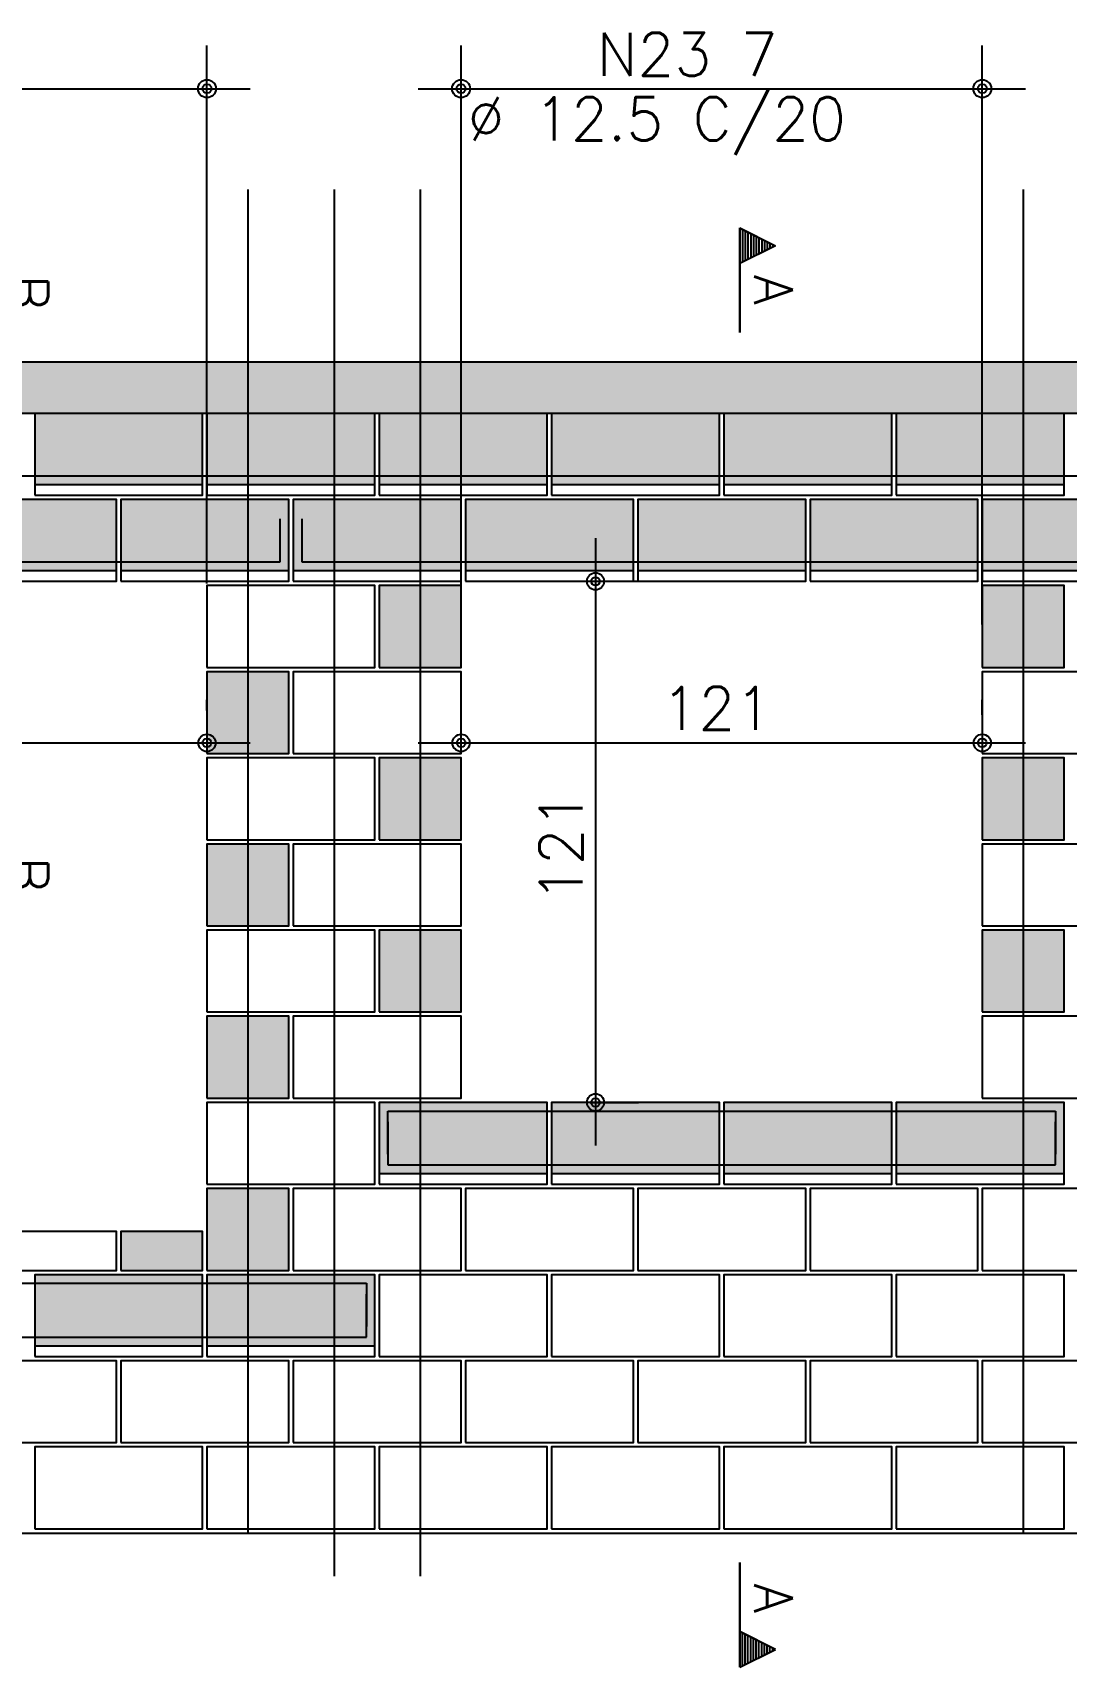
# Model space of a CAD drawing. Extents: x -1.9 to 86, y -1.6 to 60.9.
# Drawn here: x 21.34 to 26.14, y 31.49 to 39.08 of the extents above; entities that cross this region are included whole.
import ezdxf

# ---------------------------------------------------------------- set-up
doc = ezdxf.new("R2010")
doc.units = 0
doc.header["$MEASUREMENT"] = 0
for name, color, linetype in [('PENA_01', 1, 'CONTINUOUS'), ('PENA_02', 2, 'CONTINUOUS'), ('PENA_03', 3, 'CONTINUOUS'), ('PENA_05', 5, 'CONTINUOUS'), ('PENA_09', 254, 'CONTINUOUS'), ('PENA_11', 252, 'CONTINUOUS'), ('PENA_23', 50, 'CONTINUOUS')]:
    doc.layers.add(name, color=color, linetype=linetype)
doc.styles.get("Standard").update_dxf_attribs({"font": 'ROMANS.SHX'})

msp = doc.modelspace()

# ---------------------------------------------------------------- linework, layer by layer
at = {"layer": 'PENA_01', "linetype": 'Continuous'}
for p, q in [((22.151532, 36.520798), (22.151532, 39.018658)), ((23.331532, 36.330798), (23.331532, 39.018658)), ((25.751532, 36.330798), (25.751532, 39.018658)), ((19.131532, 38.818658), (22.351532, 38.818658)), ((23.131532, 38.818658), (25.951532, 38.818658)), ((21.351532, 36.980798), (22.131532, 36.980798)), ((22.151532, 36.980798), (22.931532, 36.980798)), ((22.951532, 36.980798), (23.731532, 36.980798)), ((23.751532, 36.980798), (24.531532, 36.980798)), ((24.551532, 36.980798), (25.331532, 36.980798)), ((25.351532, 36.980798), (26.131532, 36.980798)), ((23.955579, 36.730798), (23.955579, 33.910798)), ((20.951532, 36.580798), (21.731532, 36.580798)), ((21.751532, 36.580798), (22.531532, 36.580798)), ((22.551532, 36.580798), (23.331532, 36.580798)), ((23.351532, 36.580798), (24.131532, 36.580798)), ((23.941532, 36.530798), (24.155579, 36.530798)), ((24.151532, 36.580798), (24.931532, 36.580798)), ((24.951532, 36.580798), (25.731532, 36.580798)), ((25.751532, 36.580798), (26.531532, 36.580798)), ((22.151532, 35.930798), (22.151532, 35.980392)), ((23.331532, 35.930798), (23.331532, 35.980392)), ((25.751532, 35.910798), (25.751532, 35.980392)), ((19.131532, 35.780392), (22.351532, 35.780392)), ((23.131532, 35.780392), (25.951532, 35.780392)), ((23.931532, 34.110798), (24.155579, 34.110798)), ((22.951532, 33.780798), (23.731532, 33.780798)), ((23.751532, 33.780798), (24.531532, 33.780798)), ((24.551532, 33.780798), (25.331532, 33.780798)), ((25.351532, 33.780798), (26.131532, 33.780798)), ((21.351532, 32.980798), (22.131532, 32.980798)), ((22.151532, 32.980798), (22.931532, 32.980798))]:
    msp.add_line(p, q, dxfattribs=at)
at = {"layer": 'PENA_02', "linetype": 'Continuous'}
msp.add_line((6.551532, 32.110798), (54.831532, 32.110798), dxfattribs=at)
for points in [[(6.551532, 32.110798), (6.551532, 37.550798), (54.831532, 37.550798), (54.831532, 37.310798), (54.151532, 37.310798), (54.151532, 36.530798), (47.551532, 36.530798), (47.551532, 37.310798), (45.931532, 37.310798), (45.931532, 36.530798), (39.131532, 36.530798), (39.131532, 37.310798), (7.151532, 37.310798), (7.151532, 32.110798), (6.551532, 32.110798)], [(21.351532, 36.930798), (22.131532, 36.930798), (22.131532, 37.310798), (21.351532, 37.310798), (21.351532, 36.930798)], [(22.151532, 36.930798), (22.931532, 36.930798), (22.931532, 37.310798), (22.151532, 37.310798), (22.151532, 36.930798)], [(22.951532, 36.930798), (23.731532, 36.930798), (23.731532, 37.310798), (22.951532, 37.310798), (22.951532, 36.930798)], [(23.751532, 36.930798), (24.531532, 36.930798), (24.531532, 37.310798), (23.751532, 37.310798), (23.751532, 36.930798)], [(24.551532, 36.930798), (25.331532, 36.930798), (25.331532, 37.310798), (24.551532, 37.310798), (24.551532, 36.930798)], [(25.351532, 36.930798), (26.131532, 36.930798), (26.131532, 37.310798), (25.351532, 37.310798), (25.351532, 36.930798)], [(20.951532, 36.530798), (21.731532, 36.530798), (21.731532, 36.910798), (20.951532, 36.910798), (20.951532, 36.530798)], [(21.751532, 36.530798), (22.531532, 36.530798), (22.531532, 36.910798), (21.751532, 36.910798), (21.751532, 36.530798)], [(22.551532, 36.530798), (23.331532, 36.530798), (23.331532, 36.910798), (22.551532, 36.910798), (22.551532, 36.530798)], [(23.351532, 36.530798), (24.131532, 36.530798), (24.131532, 36.910798), (23.351532, 36.910798), (23.351532, 36.530798)], [(24.151532, 36.530798), (24.931532, 36.530798), (24.931532, 36.910798), (24.151532, 36.910798), (24.151532, 36.530798)], [(24.951532, 36.530798), (25.731532, 36.530798), (25.731532, 36.910798), (24.951532, 36.910798), (24.951532, 36.530798)], [(25.751532, 36.530798), (26.531532, 36.530798), (26.531532, 36.910798), (25.751532, 36.910798), (25.751532, 36.530798)], [(22.151532, 36.130798), (22.931532, 36.130798), (22.931532, 36.510798), (22.151532, 36.510798), (22.151532, 36.130798)], [(22.951532, 36.130798), (23.331532, 36.130798), (23.331532, 36.510798), (22.951532, 36.510798), (22.951532, 36.130798)], [(25.751532, 36.130798), (26.131532, 36.130798), (26.131532, 36.510798), (25.751532, 36.510798), (25.751532, 36.130798)], [(22.151532, 35.730798), (22.531532, 35.730798), (22.531532, 36.110798), (22.151532, 36.110798), (22.151532, 35.730798)], [(22.551532, 35.730798), (23.331532, 35.730798), (23.331532, 36.110798), (22.551532, 36.110798), (22.551532, 35.730798)], [(25.751532, 35.730798), (26.531532, 35.730798), (26.531532, 36.110798), (25.751532, 36.110798), (25.751532, 35.730798)], [(22.151532, 35.330798), (22.931532, 35.330798), (22.931532, 35.710798), (22.151532, 35.710798), (22.151532, 35.330798)], [(22.951532, 35.330798), (23.331532, 35.330798), (23.331532, 35.710798), (22.951532, 35.710798), (22.951532, 35.330798)], [(25.751532, 35.330798), (26.131532, 35.330798), (26.131532, 35.710798), (25.751532, 35.710798), (25.751532, 35.330798)], [(22.151532, 34.930798), (22.531532, 34.930798), (22.531532, 35.310798), (22.151532, 35.310798), (22.151532, 34.930798)], [(22.551532, 34.930798), (23.331532, 34.930798), (23.331532, 35.310798), (22.551532, 35.310798), (22.551532, 34.930798)], [(25.751532, 34.930798), (26.531532, 34.930798), (26.531532, 35.310798), (25.751532, 35.310798), (25.751532, 34.930798)], [(22.151532, 34.530798), (22.931532, 34.530798), (22.931532, 34.910798), (22.151532, 34.910798), (22.151532, 34.530798)], [(22.951532, 34.530798), (23.331532, 34.530798), (23.331532, 34.910798), (22.951532, 34.910798), (22.951532, 34.530798)], [(25.751532, 34.530798), (26.131532, 34.530798), (26.131532, 34.910798), (25.751532, 34.910798), (25.751532, 34.530798)], [(22.151532, 34.130798), (22.531532, 34.130798), (22.531532, 34.510798), (22.151532, 34.510798), (22.151532, 34.130798)], [(22.551532, 34.130798), (23.331532, 34.130798), (23.331532, 34.510798), (22.551532, 34.510798), (22.551532, 34.130798)], [(25.751532, 34.130798), (26.531532, 34.130798), (26.531532, 34.510798), (25.751532, 34.510798), (25.751532, 34.130798)], [(22.151532, 33.730798), (22.931532, 33.730798), (22.931532, 34.110798), (22.151532, 34.110798), (22.151532, 33.730798)], [(22.951532, 33.730798), (23.731532, 33.730798), (23.731532, 34.110798), (22.951532, 34.110798), (22.951532, 33.730798)], [(23.751532, 33.730798), (24.531532, 33.730798), (24.531532, 34.110798), (23.751532, 34.110798), (23.751532, 33.730798)], [(24.551532, 33.730798), (25.331532, 33.730798), (25.331532, 34.110798), (24.551532, 34.110798), (24.551532, 33.730798)], [(25.351532, 33.730798), (26.131532, 33.730798), (26.131532, 34.110798), (25.351532, 34.110798), (25.351532, 33.730798)], [(22.151532, 33.330798), (22.531532, 33.330798), (22.531532, 33.710798), (22.151532, 33.710798), (22.151532, 33.330798)], [(22.551532, 33.330798), (23.331532, 33.330798), (23.331532, 33.710798), (22.551532, 33.710798), (22.551532, 33.330798)], [(23.351532, 33.330798), (24.131532, 33.330798), (24.131532, 33.710798), (23.351532, 33.710798), (23.351532, 33.330798)], [(24.151532, 33.330798), (24.931532, 33.330798), (24.931532, 33.710798), (24.151532, 33.710798), (24.151532, 33.330798)], [(24.951532, 33.330798), (25.731532, 33.330798), (25.731532, 33.710798), (24.951532, 33.710798), (24.951532, 33.330798)], [(25.751532, 33.330798), (26.531532, 33.330798), (26.531532, 33.710798), (25.751532, 33.710798), (25.751532, 33.330798)], [(20.951532, 33.330798), (21.731532, 33.330798), (21.731532, 33.510798), (20.951532, 33.510798), (20.951532, 33.330798)], [(21.751532, 33.330798), (22.131532, 33.330798), (22.131532, 33.510798), (21.751532, 33.510798), (21.751532, 33.330798)], [(21.351532, 32.930798), (22.131532, 32.930798), (22.131532, 33.310798), (21.351532, 33.310798), (21.351532, 32.930798)], [(22.151532, 32.930798), (22.931532, 32.930798), (22.931532, 33.310798), (22.151532, 33.310798), (22.151532, 32.930798)], [(22.951532, 32.930798), (23.731532, 32.930798), (23.731532, 33.310798), (22.951532, 33.310798), (22.951532, 32.930798)], [(23.751532, 32.930798), (24.531532, 32.930798), (24.531532, 33.310798), (23.751532, 33.310798), (23.751532, 32.930798)], [(24.551532, 32.930798), (25.331532, 32.930798), (25.331532, 33.310798), (24.551532, 33.310798), (24.551532, 32.930798)], [(25.351532, 32.930798), (26.131532, 32.930798), (26.131532, 33.310798), (25.351532, 33.310798), (25.351532, 32.930798)], [(20.951532, 32.530798), (21.731532, 32.530798), (21.731532, 32.910798), (20.951532, 32.910798), (20.951532, 32.530798)], [(21.751532, 32.530798), (22.531532, 32.530798), (22.531532, 32.910798), (21.751532, 32.910798), (21.751532, 32.530798)], [(22.551532, 32.530798), (23.331532, 32.530798), (23.331532, 32.910798), (22.551532, 32.910798), (22.551532, 32.530798)], [(23.351532, 32.530798), (24.131532, 32.530798), (24.131532, 32.910798), (23.351532, 32.910798), (23.351532, 32.530798)], [(24.151532, 32.530798), (24.931532, 32.530798), (24.931532, 32.910798), (24.151532, 32.910798), (24.151532, 32.530798)], [(24.951532, 32.530798), (25.731532, 32.530798), (25.731532, 32.910798), (24.951532, 32.910798), (24.951532, 32.530798)], [(25.751532, 32.530798), (26.531532, 32.530798), (26.531532, 32.910798), (25.751532, 32.910798), (25.751532, 32.530798)], [(21.351532, 32.130798), (22.131532, 32.130798), (22.131532, 32.510798), (21.351532, 32.510798), (21.351532, 32.130798)], [(22.151532, 32.130798), (22.931532, 32.130798), (22.931532, 32.510798), (22.151532, 32.510798), (22.151532, 32.130798)], [(22.951532, 32.130798), (23.731532, 32.130798), (23.731532, 32.510798), (22.951532, 32.510798), (22.951532, 32.130798)], [(23.751532, 32.130798), (24.531532, 32.130798), (24.531532, 32.510798), (23.751532, 32.510798), (23.751532, 32.130798)], [(24.551532, 32.130798), (25.331532, 32.130798), (25.331532, 32.510798), (24.551532, 32.510798), (24.551532, 32.130798)], [(25.351532, 32.130798), (26.131532, 32.130798), (26.131532, 32.510798), (25.351532, 32.510798), (25.351532, 32.130798)]]:
    msp.add_lwpolyline(points, dxfattribs=at)
for centre, radius in [((22.151532, 38.818658), 0.041625), ((22.151532, 38.818658), 0.02075), ((23.331532, 38.818658), 0.041625), ((23.331532, 38.818658), 0.02075), ((25.751532, 38.818658), 0.041625), ((25.751532, 38.818658), 0.02075), ((23.955579, 36.530798), 0.04), ((23.955579, 36.530798), 0.02), ((22.151532, 35.780392), 0.04), ((22.151532, 35.780392), 0.02), ((23.331532, 35.780392), 0.04), ((23.331532, 35.780392), 0.02), ((25.751532, 35.780392), 0.04), ((25.751532, 35.780392), 0.02), ((23.955579, 34.110798), 0.04), ((23.955579, 34.110798), 0.02)]:
    msp.add_circle(centre, radius, dxfattribs=at)
at = {"layer": 'PENA_03', "linetype": 'Continuous'}
for p, q in [((24.624999, 37.685905), (24.624999, 38.172287)), ((24.624999, 38.172287), (24.790932, 38.089321)), ((24.625694, 38.171159), (24.789371, 38.089321)), ((24.625695, 38.171159), (24.625695, 38.007482)), ((24.637763, 38.165905), (24.637763, 38.012736)), ((24.650527, 38.159523), (24.650527, 38.019118)), ((24.663291, 38.153141), (24.663291, 38.0255)), ((24.676055, 38.146759), (24.676055, 38.031882)), ((24.688819, 38.140377), (24.688819, 38.038264)), ((24.701583, 38.133995), (24.701583, 38.044646)), ((24.714347, 38.127613), (24.714347, 38.051028)), ((24.727111, 38.121231), (24.727111, 38.05741)), ((24.739875, 38.114849), (24.739875, 38.063792)), ((24.752639, 38.108467), (24.752639, 38.070174)), ((24.790932, 38.089321), (24.625694, 38.006702)), ((24.789371, 38.089321), (24.625695, 38.007482)), ((24.765404, 38.102085), (24.765404, 38.076556)), ((24.778168, 38.095703), (24.778168, 38.082939)), ((24.625695, 38.006702), (24.625695, 37.685905)), ((23.741532, 36.530798), (23.741532, 36.530798)), ((22.151532, 36.320798), (22.151532, 36.320798)), ((23.331532, 36.130798), (23.331532, 36.130798)), ((25.751532, 36.130798), (25.751532, 36.130798)), ((22.151532, 35.730798), (22.151532, 35.730798)), ((23.331532, 35.730798), (23.331532, 35.730798)), ((25.751532, 35.710798), (25.751532, 35.710798)), ((23.731532, 34.110798), (23.731532, 34.110798)), ((24.624999, 31.973733), (24.624999, 31.487351)), ((24.625695, 31.652936), (24.625695, 31.973733)), ((24.790932, 31.570317), (24.625694, 31.652936)), ((24.625695, 31.488479), (24.625695, 31.652156)), ((24.789371, 31.570317), (24.625695, 31.652156)), ((24.637763, 31.493733), (24.637763, 31.646902)), ((24.650527, 31.500115), (24.650527, 31.64052)), ((24.663291, 31.506497), (24.663291, 31.634138)), ((24.676055, 31.512879), (24.676055, 31.627756)), ((24.688819, 31.519261), (24.688819, 31.621374)), ((24.701583, 31.525643), (24.701583, 31.614992)), ((24.714347, 31.532025), (24.714347, 31.60861)), ((24.727111, 31.538407), (24.727111, 31.602228)), ((24.739875, 31.544789), (24.739875, 31.595846)), ((24.752639, 31.551171), (24.752639, 31.589464)), ((24.765404, 31.557553), (24.765404, 31.583082)), ((24.624999, 31.487351), (24.790932, 31.570317)), ((24.625694, 31.488479), (24.789371, 31.570317)), ((24.778168, 31.563935), (24.778168, 31.576699))]:
    msp.add_line(p, q, dxfattribs=at)
at = {"layer": 'PENA_05', "linetype": 'Continuous'}
for p, q in [((6.951532, 37.020798), (23.541532, 37.020798)), ((22.741532, 37.020798), (39.531532, 37.020798)), ((22.491532, 36.620798), (22.491532, 36.820798)), ((22.591532, 36.820798), (22.591532, 36.620798)), ((19.391532, 36.620798), (22.491532, 36.620798)), ((22.591532, 36.620798), (26.491532, 36.620798)), ((22.991532, 33.870798), (22.991532, 34.070798)), ((22.991532, 34.070798), (26.091532, 34.070798)), ((22.991532, 34.020798), (22.991532, 33.820798)), ((26.091532, 34.070798), (26.091532, 33.870798)), ((26.091532, 33.820798), (26.091532, 34.020798)), ((22.991532, 33.820798), (26.091532, 33.820798)), ((19.091532, 33.270798), (22.891532, 33.270798)), ((22.891532, 33.270798), (22.891532, 33.070798)), ((22.891532, 33.020798), (22.891532, 33.220798)), ((19.091532, 33.020798), (22.891532, 33.020798))]:
    msp.add_line(p, q, dxfattribs=at)
for points in [[(22.341532, 38.350798), (22.341532, 32.110798)], [(22.741532, 38.350798), (22.741532, 31.910798)], [(23.141532, 38.350798), (23.141532, 31.910798)], [(25.941532, 38.350798), (25.941532, 32.110798)]]:
    msp.add_lwpolyline(points, dxfattribs=at)
at = {"layer": 'PENA_09', "linetype": 'Continuous'}
for points in [[(21.351532, 36.980798), (22.131532, 36.980798), (22.131532, 37.310798), (21.351532, 37.310798), (21.351532, 36.980798)], [(22.151532, 36.980798), (22.931532, 36.980798), (22.931532, 37.310798), (22.151532, 37.310798), (22.151532, 36.980798)], [(22.951532, 36.980798), (23.731532, 36.980798), (23.731532, 37.310798), (22.951532, 37.310798), (22.951532, 36.980798)], [(23.751532, 36.980798), (24.531532, 36.980798), (24.531532, 37.310798), (23.751532, 37.310798), (23.751532, 36.980798)], [(24.551532, 36.980798), (25.331532, 36.980798), (25.331532, 37.310798), (24.551532, 37.310798), (24.551532, 36.980798)], [(25.351532, 36.980798), (26.131532, 36.980798), (26.131532, 37.310798), (25.351532, 37.310798), (25.351532, 36.980798)], [(20.951532, 36.580798), (21.731532, 36.580798), (21.731532, 36.910798), (20.951532, 36.910798), (20.951532, 36.580798)], [(21.751532, 36.580798), (22.531532, 36.580798), (22.531532, 36.910798), (21.751532, 36.910798), (21.751532, 36.580798)], [(22.551532, 36.580798), (23.331532, 36.580798), (23.331532, 36.910798), (22.551532, 36.910798), (22.551532, 36.580798)], [(23.351532, 36.580798), (24.131532, 36.580798), (24.131532, 36.910798), (23.351532, 36.910798), (23.351532, 36.580798)], [(24.151532, 36.580798), (24.931532, 36.580798), (24.931532, 36.910798), (24.151532, 36.910798), (24.151532, 36.580798)], [(24.951532, 36.580798), (25.731532, 36.580798), (25.731532, 36.910798), (24.951532, 36.910798), (24.951532, 36.580798)], [(25.751532, 36.580798), (26.531532, 36.580798), (26.531532, 36.910798), (25.751532, 36.910798), (25.751532, 36.580798)], [(22.951532, 33.780798), (23.731532, 33.780798), (23.731532, 34.110798), (22.951532, 34.110798), (22.951532, 33.780798)], [(23.751532, 33.780798), (24.531532, 33.780798), (24.531532, 34.110798), (23.751532, 34.110798), (23.751532, 33.780798)], [(24.551532, 33.780798), (25.331532, 33.780798), (25.331532, 34.110798), (24.551532, 34.110798), (24.551532, 33.780798)], [(25.351532, 33.780798), (26.131532, 33.780798), (26.131532, 34.110798), (25.351532, 34.110798), (25.351532, 33.780798)], [(21.351532, 32.980798), (22.131532, 32.980798), (22.131532, 33.310798), (21.351532, 33.310798), (21.351532, 32.980798)], [(22.151532, 32.980798), (22.931532, 32.980798), (22.931532, 33.310798), (22.151532, 33.310798), (22.151532, 32.980798)]]:
    msp.add_lwpolyline(points, dxfattribs=at)
for points in [[(21.351532, 36.980798), (22.131532, 36.980798), (22.131532, 37.310798)], [(21.351532, 36.980798), (22.131532, 37.310798), (21.351532, 37.310798)], [(21.351532, 36.980798), (21.351532, 37.310798), (21.351532, 36.980798)], [(22.151532, 36.980798), (22.931532, 36.980798), (22.931532, 37.310798)], [(22.151532, 36.980798), (22.931532, 37.310798), (22.151532, 37.310798)], [(22.151532, 36.980798), (22.151532, 37.310798), (22.151532, 36.980798)], [(22.951532, 36.980798), (23.731532, 36.980798), (23.731532, 37.310798)], [(22.951532, 36.980798), (23.731532, 37.310798), (22.951532, 37.310798)], [(22.951532, 36.980798), (22.951532, 37.310798), (22.951532, 36.980798)], [(23.751532, 36.980798), (24.531532, 36.980798), (24.531532, 37.310798)], [(23.751532, 36.980798), (24.531532, 37.310798), (23.751532, 37.310798)], [(23.751532, 36.980798), (23.751532, 37.310798), (23.751532, 36.980798)], [(24.551532, 36.980798), (25.331532, 36.980798), (25.331532, 37.310798)], [(24.551532, 36.980798), (25.331532, 37.310798), (24.551532, 37.310798)], [(24.551532, 36.980798), (24.551532, 37.310798), (24.551532, 36.980798)], [(25.351532, 36.980798), (26.131532, 36.980798), (26.131532, 37.310798)], [(25.351532, 36.980798), (26.131532, 37.310798), (25.351532, 37.310798)], [(25.351532, 36.980798), (25.351532, 37.310798), (25.351532, 36.980798)], [(20.951532, 36.580798), (21.731532, 36.580798), (21.731532, 36.910798)], [(20.951532, 36.580798), (21.731532, 36.910798), (20.951532, 36.910798)], [(21.751532, 36.580798), (22.531532, 36.580798), (22.531532, 36.910798)], [(21.751532, 36.580798), (22.531532, 36.910798), (21.751532, 36.910798)], [(21.751532, 36.580798), (21.751532, 36.910798), (21.751532, 36.580798)], [(22.551532, 36.580798), (23.331532, 36.580798), (23.331532, 36.910798)], [(22.551532, 36.580798), (23.331532, 36.910798), (22.551532, 36.910798)], [(22.551532, 36.580798), (22.551532, 36.910798), (22.551532, 36.580798)], [(23.351532, 36.580798), (24.131532, 36.580798), (24.131532, 36.910798)], [(23.351532, 36.580798), (24.131532, 36.910798), (23.351532, 36.910798)], [(23.351532, 36.580798), (23.351532, 36.910798), (23.351532, 36.580798)], [(24.151532, 36.580798), (24.931532, 36.580798), (24.931532, 36.910798)], [(24.151532, 36.580798), (24.931532, 36.910798), (24.151532, 36.910798)], [(24.151532, 36.580798), (24.151532, 36.910798), (24.151532, 36.580798)], [(24.951532, 36.580798), (25.731532, 36.580798), (25.731532, 36.910798)], [(24.951532, 36.580798), (25.731532, 36.910798), (24.951532, 36.910798)], [(24.951532, 36.580798), (24.951532, 36.910798), (24.951532, 36.580798)], [(25.751532, 36.580798), (26.531532, 36.580798), (26.531532, 36.910798)], [(25.751532, 36.580798), (26.531532, 36.910798), (25.751532, 36.910798)], [(25.751532, 36.580798), (25.751532, 36.910798), (25.751532, 36.580798)], [(22.951532, 33.780798), (23.731532, 33.780798), (23.731532, 34.110798)], [(22.951532, 33.780798), (23.731532, 34.110798), (22.951532, 34.110798)], [(22.951532, 33.780798), (22.951532, 34.110798), (22.951532, 33.780798)], [(23.751532, 33.780798), (24.531532, 33.780798), (24.531532, 34.110798)], [(23.751532, 33.780798), (24.531532, 34.110798), (23.751532, 34.110798)], [(23.751532, 33.780798), (23.751532, 34.110798), (23.751532, 33.780798)], [(24.551532, 33.780798), (25.331532, 33.780798), (25.331532, 34.110798)], [(24.551532, 33.780798), (25.331532, 34.110798), (24.551532, 34.110798)], [(24.551532, 33.780798), (24.551532, 34.110798), (24.551532, 33.780798)], [(25.351532, 33.780798), (26.131532, 33.780798), (26.131532, 34.110798)], [(25.351532, 33.780798), (26.131532, 34.110798), (25.351532, 34.110798)], [(25.351532, 33.780798), (25.351532, 34.110798), (25.351532, 33.780798)], [(21.351532, 32.980798), (22.131532, 32.980798), (22.131532, 33.310798)], [(21.351532, 32.980798), (22.131532, 33.310798), (21.351532, 33.310798)], [(21.351532, 32.980798), (21.351532, 33.310798), (21.351532, 32.980798)], [(22.151532, 32.980798), (22.931532, 32.980798), (22.931532, 33.310798)], [(22.151532, 32.980798), (22.931532, 33.310798), (22.151532, 33.310798)], [(22.151532, 32.980798), (22.151532, 33.310798), (22.151532, 32.980798)]]:
    msp.add_solid(points, dxfattribs=at)
at = {"layer": 'PENA_11', "linetype": 'Continuous'}
for points in [[(7.151532, 37.310798), (6.551532, 37.550798), (54.831532, 37.550798)], [(7.151532, 37.310798), (54.831532, 37.550798), (39.131532, 37.310798)]]:
    msp.add_solid(points, dxfattribs=at)
at = {"layer": 'PENA_23', "linetype": 'Continuous'}
for points in [[(22.951532, 36.130798), (23.331532, 36.130798), (23.331532, 36.510798), (22.951532, 36.510798), (22.951532, 36.130798)], [(25.751532, 36.130798), (26.131532, 36.130798), (26.131532, 36.510798), (25.751532, 36.510798), (25.751532, 36.130798)], [(22.151532, 35.730798), (22.531532, 35.730798), (22.531532, 36.110798), (22.151532, 36.110798), (22.151532, 35.730798)], [(22.951532, 35.330798), (23.331532, 35.330798), (23.331532, 35.710798), (22.951532, 35.710798), (22.951532, 35.330798)], [(25.751532, 35.330798), (26.131532, 35.330798), (26.131532, 35.710798), (25.751532, 35.710798), (25.751532, 35.330798)], [(22.151532, 34.930798), (22.531532, 34.930798), (22.531532, 35.310798), (22.151532, 35.310798), (22.151532, 34.930798)], [(22.951532, 34.530798), (23.331532, 34.530798), (23.331532, 34.910798), (22.951532, 34.910798), (22.951532, 34.530798)], [(25.751532, 34.530798), (26.131532, 34.530798), (26.131532, 34.910798), (25.751532, 34.910798), (25.751532, 34.530798)], [(22.151532, 34.130798), (22.531532, 34.130798), (22.531532, 34.510798), (22.151532, 34.510798), (22.151532, 34.130798)], [(22.151532, 33.330798), (22.531532, 33.330798), (22.531532, 33.710798), (22.151532, 33.710798), (22.151532, 33.330798)], [(21.751532, 33.330798), (22.131532, 33.330798), (22.131532, 33.510798), (21.751532, 33.510798), (21.751532, 33.330798)]]:
    msp.add_lwpolyline(points, dxfattribs=at)
for points in [[(22.951532, 36.130798), (23.331532, 36.130798), (23.331532, 36.510798)], [(22.951532, 36.130798), (23.331532, 36.510798), (22.951532, 36.510798)], [(22.951532, 36.130798), (22.951532, 36.510798), (22.951532, 36.130798)], [(25.751532, 36.130798), (26.131532, 36.130798), (26.131532, 36.510798)], [(25.751532, 36.130798), (26.131532, 36.510798), (25.751532, 36.510798)], [(25.751532, 36.130798), (25.751532, 36.510798), (25.751532, 36.130798)], [(22.151532, 35.730798), (22.531532, 35.730798), (22.531532, 36.110798)], [(22.151532, 35.730798), (22.531532, 36.110798), (22.151532, 36.110798)], [(22.151532, 35.730798), (22.151532, 36.110798), (22.151532, 35.730798)], [(22.951532, 35.330798), (23.331532, 35.330798), (23.331532, 35.710798)], [(22.951532, 35.330798), (23.331532, 35.710798), (22.951532, 35.710798)], [(22.951532, 35.330798), (22.951532, 35.710798), (22.951532, 35.330798)], [(25.751532, 35.330798), (26.131532, 35.330798), (26.131532, 35.710798)], [(25.751532, 35.330798), (26.131532, 35.710798), (25.751532, 35.710798)], [(25.751532, 35.330798), (25.751532, 35.710798), (25.751532, 35.330798)], [(22.151532, 34.930798), (22.531532, 34.930798), (22.531532, 35.310798)], [(22.151532, 34.930798), (22.531532, 35.310798), (22.151532, 35.310798)], [(22.151532, 34.930798), (22.151532, 35.310798), (22.151532, 34.930798)], [(22.951532, 34.530798), (23.331532, 34.530798), (23.331532, 34.910798)], [(22.951532, 34.530798), (23.331532, 34.910798), (22.951532, 34.910798)], [(22.951532, 34.530798), (22.951532, 34.910798), (22.951532, 34.530798)], [(25.751532, 34.530798), (26.131532, 34.530798), (26.131532, 34.910798)], [(25.751532, 34.530798), (26.131532, 34.910798), (25.751532, 34.910798)], [(25.751532, 34.530798), (25.751532, 34.910798), (25.751532, 34.530798)], [(22.151532, 34.130798), (22.531532, 34.130798), (22.531532, 34.510798)], [(22.151532, 34.130798), (22.531532, 34.510798), (22.151532, 34.510798)], [(22.151532, 34.130798), (22.151532, 34.510798), (22.151532, 34.130798)], [(22.151532, 33.330798), (22.531532, 33.330798), (22.531532, 33.710798)], [(22.151532, 33.330798), (22.531532, 33.710798), (22.151532, 33.710798)], [(22.151532, 33.330798), (22.151532, 33.710798), (22.151532, 33.330798)], [(21.751532, 33.330798), (22.131532, 33.330798), (22.131532, 33.510798)], [(21.751532, 33.330798), (22.131532, 33.510798), (21.751532, 33.510798)], [(21.751532, 33.330798), (21.751532, 33.510798), (21.751532, 33.330798)]]:
    msp.add_solid(points, dxfattribs=at)

# ---------------------------------------------------------------- texts
at = {"layer": 'PENA_03', "linetype": 'Continuous'}
for s, p in [('N23 7', (23.961532, 38.878658)), ('%%c 12.5 C/20', (23.361532, 38.578658)), ('121', (24.261532, 35.840392))]:
    msp.add_text(s, height=0.2, dxfattribs=at).set_placement(p)
for s, height, rotation, p in [('B', 0.18, 270, (21.234341, 37.953888)), ('A', 0.18, 270, (24.692028, 37.953888)), ('121', 0.2, 90, (23.895579, 35.040798)), ('B', 0.18, 270, (21.234341, 35.250682)), ('A', 0.18, 270, (24.692028, 31.877179))]:
    msp.add_text(s, height=height, rotation=rotation, dxfattribs=at).set_placement(p)

doc.saveas('drawing.dxf')
